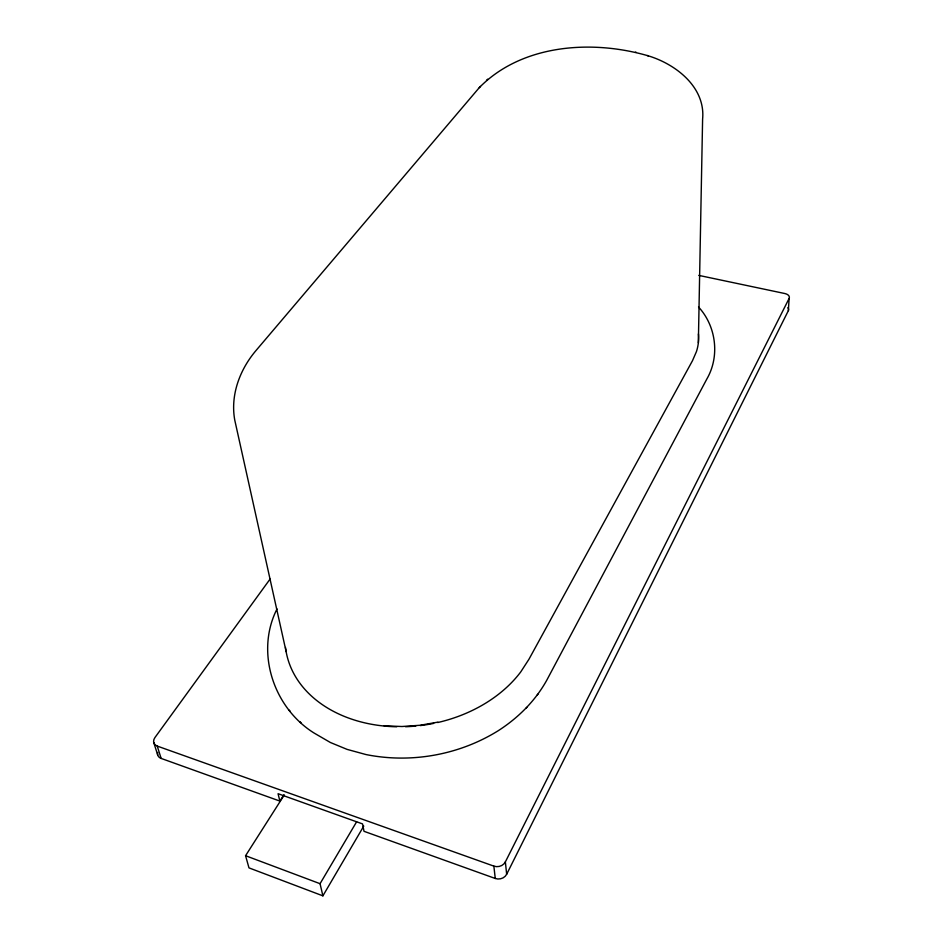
<?xml version="1.0" encoding="UTF-8"?>
<svg xmlns="http://www.w3.org/2000/svg" width="943" height="943" viewBox="0 0 943 943"><rect width="100%" height="100%" fill="white"/><g stroke="black" fill="none" stroke-linecap="round" stroke-linejoin="round"><path stroke-width="1.41" d="M698.35 342.781L702.606 119.148C705.706 86.862 675.129 63.594 647.181 55.519M157.646 752.431A8.239 6.188 -22.3 0 0 161.135 758.42L279.882 801.09L278.055 793.7L362.56 823.923L364.01 831.313L495.264 878.475A8.628 7.509 -8.7 0 0 506.662 874.267L788.36 310.648L789.126 298.401A6.306 3.807 2.6 0 0 784.906 293.544L698.787 275.391M277.03 608.93C255.011 652.226 273.588 707.981 314.255 733.135L330.404 742.506L347.107 749.39L365.943 754.541C410.488 763.547 458.18 755.19 496.961 731.497L497.692 731.061C517.801 718.26 535.211 701.073 546.81 680.139L706.967 378.78C719.992 356.148 716.173 326.078 698.539 307.017M506.662 874.267L505.365 861.902L789.126 298.401M284.197 795.079L245.569 855.714L248.976 867.878L322.895 895.85L363.762 826.092M322.895 895.85L320.054 883.697L356.619 821.801M279.882 801.09L283.831 794.89M270.075 579.073L154.911 737.591A8.298 6.2 -22 0 0 157.233 746.078L161.135 758.42M526.041 708.299L526.831 707.356M537.086 695.227L537.97 694.166M648.289 55.849C592.31 39.453 521.998 44.038 479.233 87.699L256.343 350.136C239.982 369.173 230.163 394.893 234.76 420.095L286.13 651.637M486.517 80.344L487.696 79.165M479.233 87.699L480.47 86.45M437.882 722.149L420.024 725.273L401.989 726.511L384.166 725.827M635.393 52.148L636.313 52.407M157.233 746.078L493.861 866.122A8.699 7.52 -8.6 0 0 505.365 861.902M245.569 855.714L320.054 883.697M300.063 721.76L301.076 722.833M288.994 710.032L290.09 711.187M153.768 742.589L157.681 754.93M493.861 866.122L495.264 878.475M437.682 722.538A127.894 96.233 -9.7 0 0 520.807 671.829L528.988 659.192L692.492 360.697L696.429 351.633A106.594 67.142 -2.1 0 0 698.421 333.94M433.686 723.399A127.894 96.233 -9.7 0 1 420.213 725.591M415.816 726.063A127.894 96.233 -9.7 0 1 405.525 726.723M396.744 726.782A127.894 96.233 -9.7 0 1 285.505 647.464M787.865 307.724A6.271 3.819 2.7 0 1 788.36 310.648"/></g></svg>
